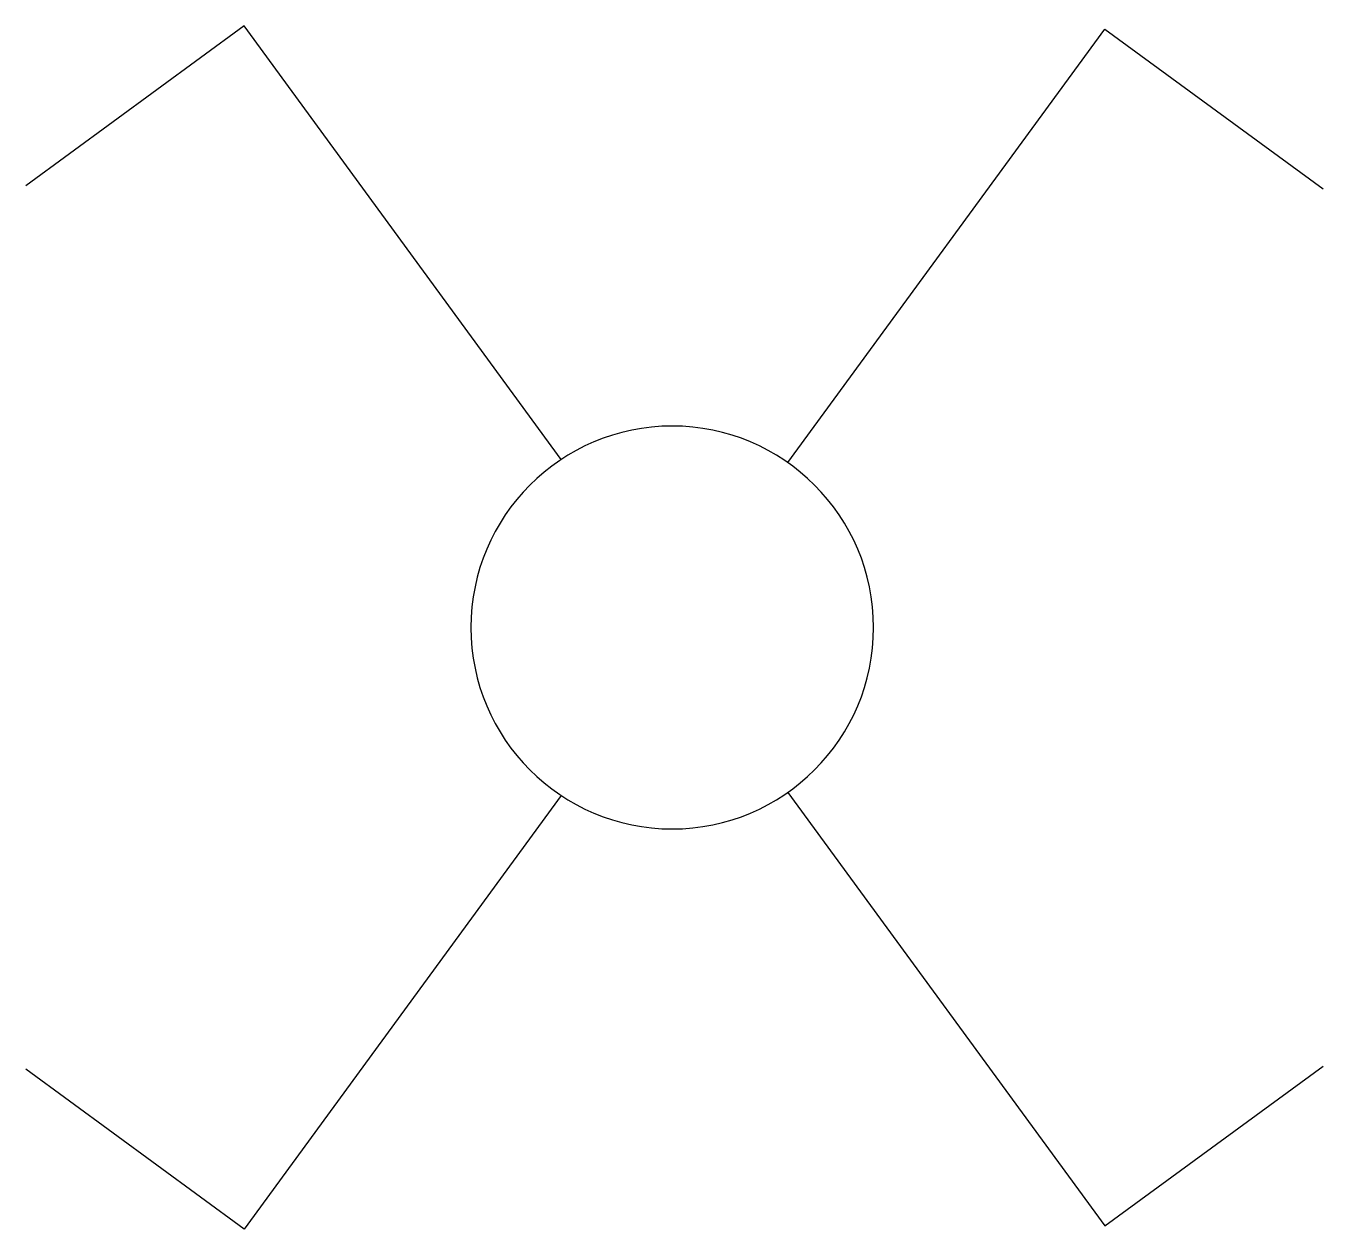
# Model space of a CAD drawing. Header units: millimetres. Extents: x 45.09 to 55.04, y 57.95 to 67.17.
import ezdxf

# ---------------------------------------------------------------- set-up
doc = ezdxf.new("R2010")
doc.units = ezdxf.units.MM

msp = doc.modelspace()

# ---------------------------------------------------------------- linework, layer by layer
for p, q in [((46.7666, 67.1673), (45.0938, 65.9435)), ((49.1963, 63.846), (46.7666, 67.1673)), ((50.9336, 63.8224), (53.3634, 67.1437)), ((53.3634, 67.1437), (55.0362, 65.9199)), ((49.1963, 61.2718), (46.7666, 57.9505)), ((50.9336, 61.2954), (53.3634, 57.9741)), ((46.7666, 57.9505), (45.0938, 59.1743)), ((53.3634, 57.9741), (55.0362, 59.1979))]:
    msp.add_line(p, q)
for start, end in [(0, 180), (180, 0)]:
    msp.add_arc((50.0477, 62.5589), 1.5432, start, end)

doc.saveas('drawing.dxf')
